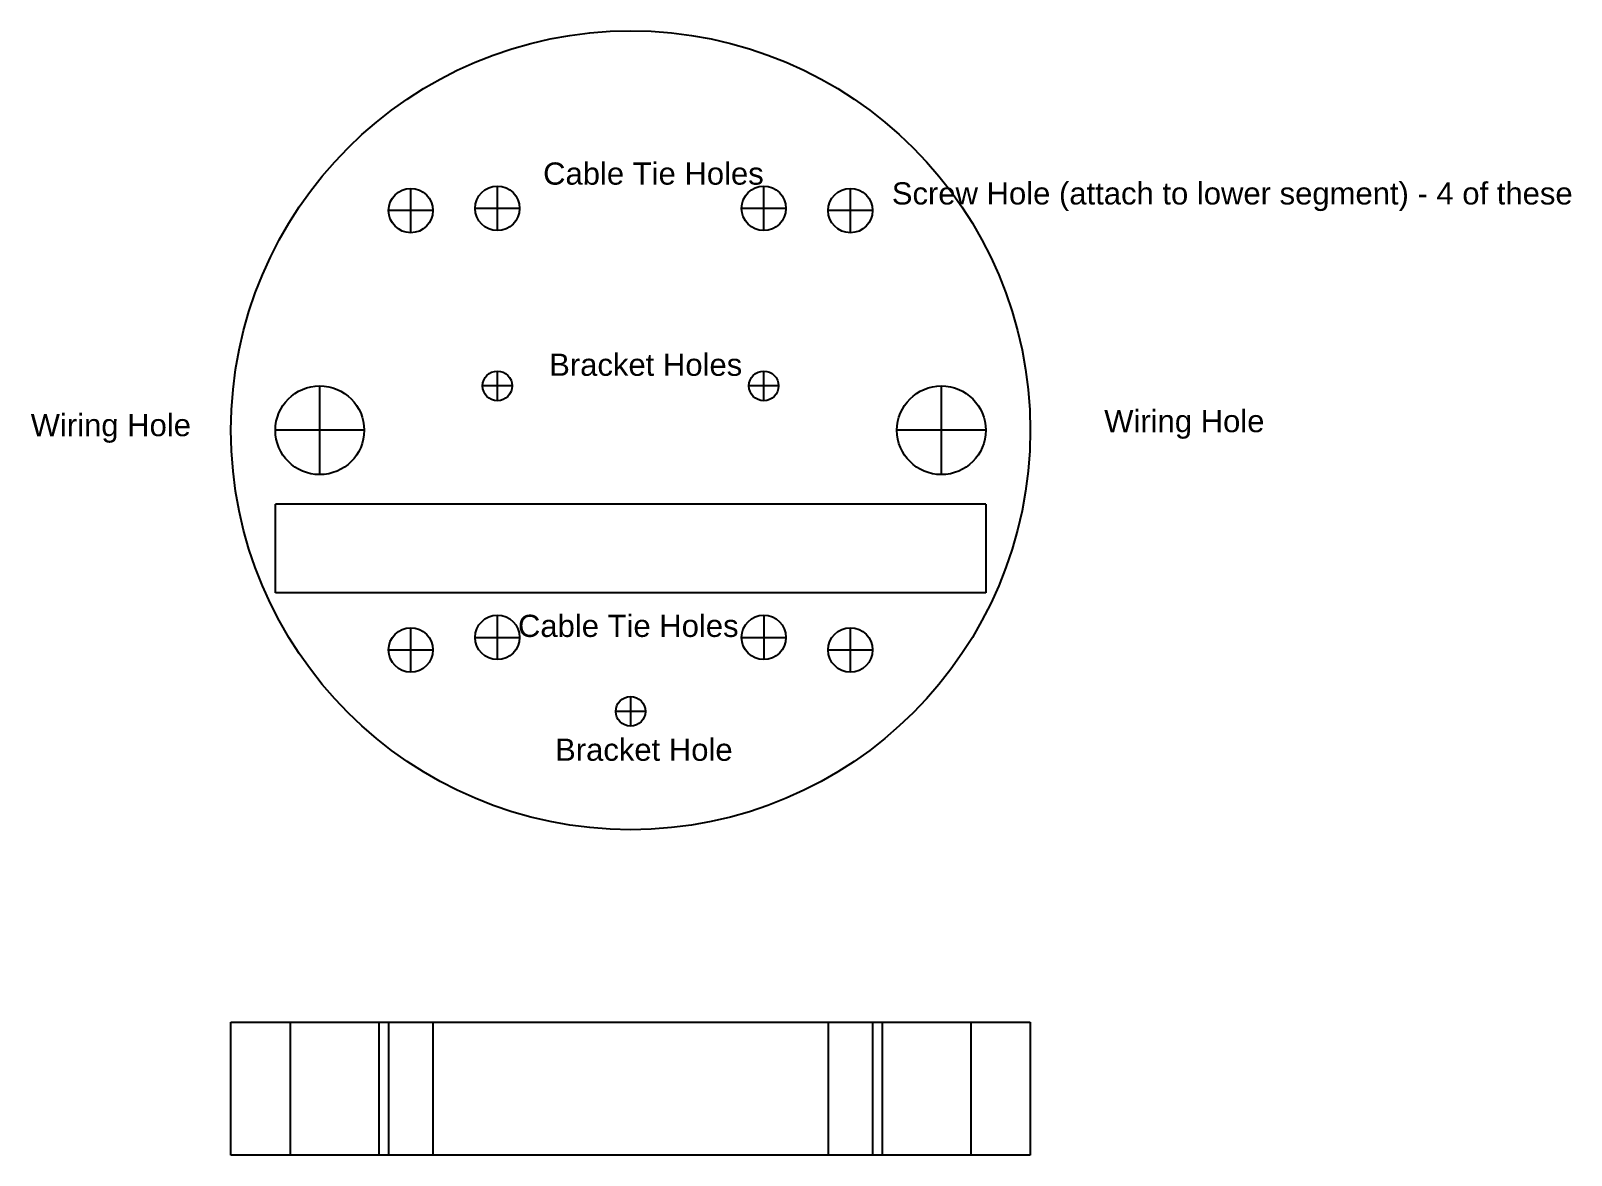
# Model space of a CAD drawing. Header units: millimetres. Extents: x 69 to 174, y 181 to 257.
import ezdxf

# ---------------------------------------------------------------- set-up
doc = ezdxf.new("R2010")
doc.units = ezdxf.units.MM
doc.linetypes.add('DASH2', pattern=[19.05, 12.7, -6.35])
doc.layers.add('Hidden', color=2, linetype='DASH2')
doc.layers.add('Mark', color=6, linetype='Continuous')
doc.styles.get("Standard").update_dxf_attribs({"font": 'arial.ttf'})

msp = doc.modelspace()

# ---------------------------------------------------------------- linework, layer by layer
for p, q in [((83, 190), (137, 190)), ((83, 181), (83, 190)), ((137, 190), (137, 181)), ((137, 181), (83, 181))]:
    msp.add_line(p, q)
for centre, radius in [((110, 230), 27), ((95.15, 244.85), 1.5), ((101, 245), 1.5), ((119, 245), 1.5), ((124.85, 244.85), 1.5), ((101, 233), 1), ((119, 233), 1), ((89, 230), 3), ((131, 230), 3), ((95.15, 215.15), 1.5), ((101, 216), 1.5), ((119, 216), 1.5), ((124.85, 215.15), 1.5), ((110, 211), 1)]:
    msp.add_circle(centre, radius)
at = {"layer": 'Hidden'}
for p, q in [((87, 190), (87, 181)), ((93, 190), (93, 181)), ((93.65, 190), (93.65, 181)), ((96.65, 190), (96.65, 181)), ((123.35, 190), (123.35, 181)), ((126.35, 190), (126.35, 181)), ((127, 190), (127, 181)), ((133, 190), (133, 181))]:
    msp.add_line(p, q, dxfattribs=at)
at = {"layer": 'Mark'}
for p, q in [((95.15, 243.35), (95.15, 246.35)), ((101, 243.5), (101, 246.5)), ((119, 243.5), (119, 246.5)), ((124.85, 243.35), (124.85, 246.35)), ((96.65, 244.85), (93.65, 244.85)), ((102.5, 245), (99.5, 245)), ((120.5, 245), (117.5, 245)), ((126.35, 244.85), (123.35, 244.85)), ((101, 232), (101, 234)), ((119, 232), (119, 234)), ((89, 227), (89, 233)), ((102, 233), (100, 233)), ((120, 233), (118, 233)), ((131, 227), (131, 233)), ((92, 230), (86, 230)), ((134, 230), (128, 230)), ((134, 225), (86, 225)), ((86, 219), (86, 225)), ((134, 225), (134, 219)), ((134, 219), (86, 219)), ((95.15, 213.65), (95.15, 216.65)), ((101, 214.5), (101, 217.5)), ((119, 217.5), (119, 214.5)), ((124.85, 213.65), (124.85, 216.65)), ((99.5, 216), (102.5, 216)), ((117.5, 216), (120.5, 216)), ((93.65, 215.15), (96.65, 215.15)), ((123.35, 215.15), (126.35, 215.15)), ((110, 212), (110, 210)), ((111, 211), (109, 211))]:
    msp.add_line(p, q, dxfattribs=at)

# ---------------------------------------------------------------- texts
for s, p in [('Cable Tie Holes', (104.09, 246.6)), ('Screw Hole (attach to lower segment) - 4 of these', (127.65, 245.26)), ('Bracket Holes', (104.5, 233.68)), ('Wiring Hole', (69.47, 229.6)), ('Wiring Hole', (142, 229.87)), ('Cable Tie Holes', (102.39, 216.03)), ('Bracket Hole', (104.9, 207.66))]:
    msp.add_text(s, height=1.5).set_placement(p)

doc.saveas('drawing.dxf')
